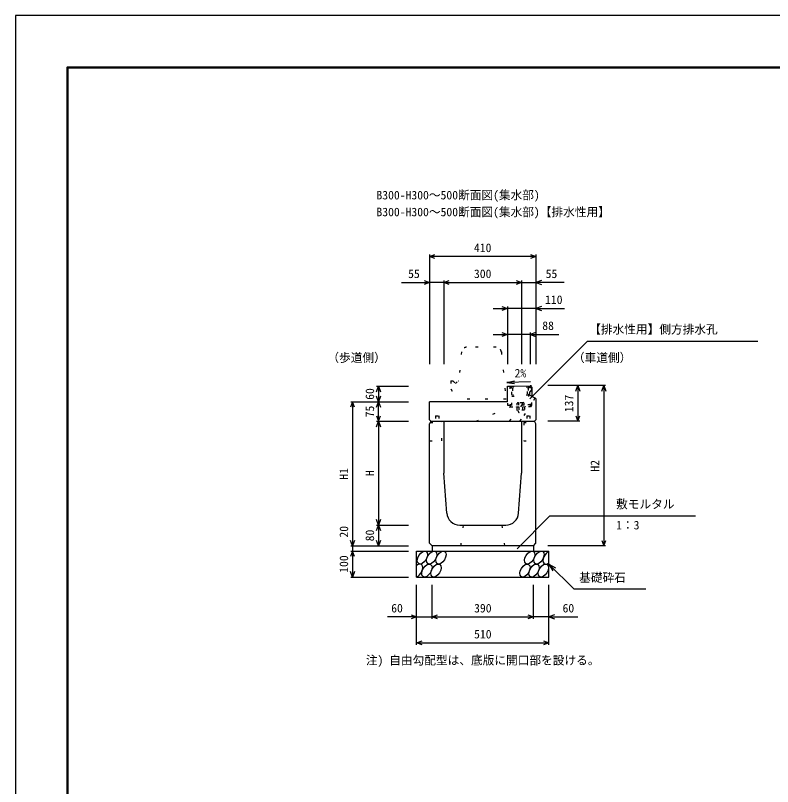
# Model space of a CAD drawing. Units: millimetres, scale not verified. Extents: x -12600 to 12600, y -5940 to 5940.
# Drawn here: x -12600 to -9683, y -2970 to 0 of the extents above; entities that cross this region are included whole.
import ezdxf
from ezdxf.enums import TextEntityAlignment as Align

# ---------------------------------------------------------------- set-up
doc = ezdxf.new("R2010")
doc.units = ezdxf.units.MM
doc.header["$LTSCALE"] = 40
doc.linetypes.add('DOTTED', pattern=[1.75, 0.25, -1.5])
for name, color, linetype, lineweight in [('0-0_DIM', 7, 'Continuous', 25), ('0-1_Defpoints', 5, 'Continuous', 25), ('0-2_HATCH', 6, 'Continuous', 25), ('0-5_OUTLINE', 3, 'Continuous', 25), ('0-6_OUTLINE2', 4, 'DOTTED', 25), ('0-7_TXT', 7, 'Continuous', 25), ('0-8_WAKU', 3, 'Continuous', 25)]:
    doc.layers.add(name, color=color, linetype=linetype, lineweight=lineweight)
doc.styles.add('ＭＳ ゴシック', font='')
doc.styles.get('ＭＳ ゴシック').set_extended_font_data('MS Gothic')

msp = doc.modelspace()

# ---------------------------------------------------------------- linework, layer by layer
at = {"layer": '0-0_DIM'}
for p, q in [((-11005, -921.3), (-11005, -1342.94)), ((-10595, -928.8), (-11005, -928.8)), ((-10595, -921.3), (-10595, -1342.94)), ((-11113.38, -1028.8), (-11005, -1028.8)), ((-10950, -1028.8), (-11005, -1028.8)), ((-10950, -1021.3), (-10950, -1342.94)), ((-10950, -1028.8), (-10650, -1028.8)), ((-10650, -1021.3), (-10650, -1342.94)), ((-10650, -1028.8), (-10595, -1028.8)), ((-10486.62, -1028.8), (-10595, -1028.8)), ((-10705, -1121.3), (-10705, -1342.94)), ((-10760, -1128.8), (-10705, -1128.8)), ((-10595, -1128.8), (-10705, -1128.8)), ((-10595, -1128.8), (-10485, -1128.8)), ((-10760, -1228.8), (-10705, -1228.8)), ((-10617, -1228.8), (-10705, -1228.8)), ((-10617, -1221.3), (-10617, -1342.94)), ((-10617, -1228.8), (-10507, -1228.8)), ((-10618.17, -1476.24), (-10396.03, -1254.1)), ((-10396.03, -1254.1), (-9740.13, -1254.1)), ((-11208.5, -1427.94), (-11086, -1427.94)), ((-11201, -1427.94), (-11201, -1487.94)), ((-10326.5, -1425.94), (-10549, -1425.94)), ((-10434, -1425.94), (-10434, -1562.94)), ((-10334, -1425.94), (-10334, -2042.94)), ((-11308.5, -1487.94), (-11086, -1487.94)), ((-11301, -1487.94), (-11301, -2042.94)), ((-11201, -1562.94), (-11201, -1487.94)), ((-11208.5, -1562.94), (-11086, -1562.94)), ((-11201, -1562.94), (-11201, -1962.94)), ((-10426.5, -1562.94), (-10549, -1562.94)), ((-10667.89, -2053.75), (-10541.66, -1927.52)), ((-10541.66, -1927.52), (-9980.19, -1927.52)), ((-11208.5, -1962.94), (-11086, -1962.94)), ((-11201, -1962.94), (-11201, -2042.94)), ((-11308.5, -2042.94), (-11086, -2042.94)), ((-11301, -2042.94), (-11301, -2062.94)), ((-10326.5, -2042.94), (-10549, -2042.94)), ((-11308.5, -2062.94), (-11086, -2062.94)), ((-11301, -2062.94), (-11301, -2162.94)), ((-10545, -2112.94), (-10449.24, -2208.7)), ((-10545, -2112.94), (-10519.02, -2127.94)), ((-10545, -2112.94), (-10530, -2138.92)), ((-11308.5, -2162.94), (-11086, -2162.94)), ((-11055, -2424.31), (-11055, -2192.94)), ((-10995, -2324.31), (-10995, -2192.94)), ((-10605, -2324.31), (-10605, -2192.94)), ((-10545, -2424.31), (-10545, -2192.94)), ((-10449.24, -2208.7), (-10171.69, -2208.7)), ((-11055, -2316.81), (-11166.79, -2316.81)), ((-11055, -2316.81), (-10995, -2316.81)), ((-10995, -2316.81), (-10605, -2316.81)), ((-10545, -2316.81), (-10605, -2316.81)), ((-10545, -2316.81), (-10433.21, -2316.81)), ((-11055, -2416.81), (-10545, -2416.81))]:
    msp.add_line(p, q, dxfattribs=at)
for points in [[(-10983.86, -936.5), (-11005, -928.8), (-10983.86, -921.11)], [(-10616.14, -921.11), (-10595, -928.8), (-10616.14, -936.5)], [(-11026.14, -1021.11), (-11005, -1028.8), (-11026.14, -1036.5)], [(-10928.86, -1036.5), (-10950, -1028.8), (-10928.86, -1021.11)], [(-10671.14, -1021.11), (-10650, -1028.8), (-10671.14, -1036.5)], [(-10573.86, -1021.11), (-10595, -1028.8), (-10573.86, -1036.5)], [(-10726.14, -1121.11), (-10705, -1128.8), (-10726.14, -1136.5)], [(-10573.86, -1121.11), (-10595, -1128.8), (-10573.86, -1136.5)], [(-10726.14, -1221.11), (-10705, -1228.8), (-10726.14, -1236.5)], [(-10595.86, -1221.11), (-10617, -1228.8), (-10595.86, -1236.5)], [(-11208.7, -1449.09), (-11201, -1427.94), (-11193.3, -1449.09)], [(-10441.7, -1447.09), (-10434, -1425.94), (-10426.3, -1447.09)], [(-10341.7, -1447.09), (-10334, -1425.94), (-10326.3, -1447.09)], [(-11193.3, -1466.8), (-11201, -1487.94), (-11208.7, -1466.8)], [(-11293.3, -1509.09), (-11301, -1487.94), (-11308.7, -1509.09)], [(-11208.7, -1509.09), (-11201, -1487.94), (-11193.3, -1509.09)], [(-11208.7, -1541.8), (-11201, -1562.94), (-11193.3, -1541.8)], [(-10441.7, -1541.8), (-10434, -1562.94), (-10426.3, -1541.8)], [(-11208.7, -1584.09), (-11201, -1562.94), (-11193.3, -1584.09)], [(-11193.3, -1941.8), (-11201, -1962.94), (-11208.7, -1941.8)], [(-11208.7, -1984.09), (-11201, -1962.94), (-11193.3, -1984.09)], [(-11293.3, -2021.8), (-11301, -2042.94), (-11308.7, -2021.8)], [(-11193.3, -2021.8), (-11201, -2042.94), (-11208.7, -2021.8)], [(-10341.7, -2021.8), (-10334, -2042.94), (-10326.3, -2021.8)], [(-11293.3, -2084.09), (-11301, -2062.94), (-11308.7, -2084.09)], [(-11293.3, -2141.8), (-11301, -2162.94), (-11308.7, -2141.8)], [(-11076.14, -2309.11), (-11055, -2316.81), (-11076.14, -2324.5)], [(-10973.86, -2324.5), (-10995, -2316.81), (-10973.86, -2309.11)], [(-10626.14, -2309.11), (-10605, -2316.81), (-10626.14, -2324.5)], [(-10523.86, -2309.11), (-10545, -2316.81), (-10523.86, -2324.5)], [(-11033.86, -2424.5), (-11055, -2416.81), (-11033.86, -2409.11)], [(-10566.14, -2409.11), (-10545, -2416.81), (-10566.14, -2424.5)]]:
    msp.add_lwpolyline(points, dxfattribs=at)
at = {"layer": '0-1_Defpoints'}
msp.add_lwpolyline([(-12600, -5940), (-4200, -5940), (-4200, 0), (-12600, 0)], close=True, dxfattribs=at)
at = {"layer": '0-2_HATCH', "linetype": 'DOTTED'}
for p, q in [((-10616.07, -1506.12), (-10617.72, -1426.14)), ((-10687.68, -1501.6), (-10688.54, -1459.6)), ((-10688.4, -1466.6), (-10623.41, -1465.27)), ((-10623.56, -1458.27), (-10622.69, -1500.26)), ((-10610.18, -1501), (-10610.86, -1467.76)), ((-10694.16, -1502.73), (-10703.16, -1502.91)), ((-10616.2, -1500.12), (-10694.18, -1501.73)), ((-10670.06, -1507.23), (-10637.07, -1506.56)), ((-10667.13, -1521.18), (-10667.39, -1508.68)), ((-10664.5, -1491.74), (-10666.96, -1493.67)), ((-10666.81, -1501.17), (-10666.96, -1493.67)), ((-10640.57, -1500.63), (-10666.81, -1501.17)), ((-10666.57, -1493.32), (-10664.5, -1491.74)), ((-10643.26, -1491.3), (-10664.5, -1491.74)), ((-10660.56, -1501.04), (-10660.72, -1493.54)), ((-10660.46, -1508.54), (-10660.2, -1521.03)), ((-10646.81, -1500.75), (-10646.97, -1493.26)), ((-10646.61, -1508.25), (-10646.35, -1520.75)), ((-10641.13, -1492.79), (-10643.26, -1491.3)), ((-10640.57, -1500.63), (-10640.72, -1493.13)), ((-10639.68, -1508.11), (-10639.42, -1520.61)), ((-10637.07, -1506.56), (-10637.04, -1508.06)), ((-10616.18, -1501.12), (-10610.18, -1501)), ((-10639.42, -1520.61), (-10667.13, -1521.18))]:
    msp.add_line(p, q, dxfattribs=at)
at = {"layer": '0-2_HATCH'}
msp.add_line((-10611.4, -1441.39), (-10610.86, -1467.76), dxfattribs=at)
at = {"layer": '0-2_HATCH', "linetype": 'DOTTED'}
for points in [[(-10703.16, -1502.91), (-10704.7, -1427.93), (-10695.7, -1427.74)], [(-10695.7, -1427.74), (-10694.06, -1507.73), (-10616.07, -1506.12)], [(-10688.54, -1459.6), (-10687.54, -1459.58), (-10688.04, -1435.59), (-10689.04, -1435.61), (-10689.18, -1428.61), (-10624.2, -1427.27)], [(-10684.18, -1428.51), (-10684.04, -1435.51), (-10685.04, -1435.53), (-10684.55, -1459.52), (-10683.55, -1459.5), (-10683.4, -1466.5)], [(-10628.41, -1465.37), (-10628.56, -1458.37), (-10627.56, -1458.35), (-10628.05, -1434.35), (-10629.05, -1434.38), (-10629.19, -1427.38)], [(-10624.2, -1427.27), (-10624.05, -1434.27), (-10625.05, -1434.29), (-10624.56, -1458.29), (-10623.56, -1458.27)], [(-10611.4, -1441.39), (-10611.72, -1426.02), (-10617.72, -1426.14)], [(-10637.04, -1508.06), (-10670.03, -1508.73), (-10670.06, -1507.23)]]:
    msp.add_lwpolyline(points, dxfattribs=at)
for centre, radius, start, end in [((-10663.77, -1496.88), 4.53, 47.57461, 134.78335), ((-10653.47, -1511.68), 19.53, 70.56972, 111.78823), ((-10643.78, -1496.47), 4.53, 47.57461, 134.78335), ((-10653.28, -1520.89), 11, 181.1783, 1.1783)]:
    msp.add_arc(centre, radius, start, end, dxfattribs=at)
at = {"layer": '0-2_HATCH'}
for centre in [(-11032.11, -2087.94), (-10996.63, -2087.94), (-10961.16, -2087.94), (-10618.95, -2087.94), (-10583.48, -2087.94), (-11015.23, -2137.94), (-10979.75, -2137.94), (-10637.55, -2137.94), (-10602.07, -2137.94), (-10566.59, -2137.94)]:
    msp.add_ellipse(centre, major_axis=(14.54, 23.54), ratio=0.5792, dxfattribs=at)
for centre, start_param, end_param in [((-10548, -2087.94), 0.6666252, 4.1103269), ((-11050.7, -2137.94), 3.7419964, 7.318141)]:
    msp.add_ellipse(centre, major_axis=(14.54, 23.54), ratio=0.5792, start_param=start_param, end_param=end_param, dxfattribs=at)
at = {"layer": '0-5_OUTLINE', "linetype": 'DOTTED'}
for p, q in [((-10881.81, -1295.99), (-10893, -1407.94)), ((-10748.1, -1277.94), (-10861.9, -1277.94)), ((-10728.2, -1295.95), (-10710, -1477.94)), ((-10923, -1407.94), (-10923, -1437.94)), ((-10923, -1407.94), (-10915, -1407.94)), ((-10923, -1437.94), (-10900, -1477.94)), ((-10710, -1477.94), (-10900, -1477.94))]:
    msp.add_line(p, q, dxfattribs=at)
at = {"layer": '0-5_OUTLINE'}
for p, q in [((-10705, -1427.94), (-10617, -1426.13)), ((-10705, -1487.94), (-10705, -1427.94)), ((-10617, -1426.13), (-10611, -1432)), ((-10611, -1432), (-10611, -1440.94)), ((-10595, -1476), (-10620, -1463)), ((-10595, -1476), (-10595, -1557.94)), ((-11005, -1557.94), (-11005, -1487.94)), ((-10705, -1487.94), (-11005, -1487.94)), ((-11005, -1557.94), (-11000, -1562.94)), ((-11000, -1562.94), (-11005, -1572.94)), ((-11005, -2032.94), (-11005, -1572.94)), ((-11000, -1562.94), (-10600, -1562.94)), ((-10950, -1562.94), (-10950, -1762.94)), ((-10650, -1562.94), (-10650, -1762.94)), ((-10600, -1562.94), (-10595, -1557.94)), ((-10595, -1572.94), (-10600, -1562.94)), ((-10595, -2032.94), (-10595, -1572.94)), ((-10938.47, -1916.68), (-10950, -1762.94)), ((-10661.53, -1916.68), (-10650, -1762.94)), ((-10888.61, -1962.94), (-10711.39, -1962.94)), ((-10995, -2042.94), (-11005, -2032.94)), ((-10605, -2042.94), (-10995, -2042.94)), ((-10995, -2042.94), (-10995, -2062.94)), ((-10605, -2042.94), (-10595, -2032.94)), ((-10605, -2042.94), (-10605, -2062.94)), ((-11055, -2062.94), (-10545, -2062.94)), ((-11055, -2162.94), (-11055, -2062.94)), ((-10545, -2162.94), (-10545, -2062.94)), ((-11055, -2162.94), (-10545, -2162.94))]:
    msp.add_line(p, q, dxfattribs=at)
at = {"layer": '0-5_OUTLINE', "linetype": 'DOTTED'}
msp.add_lwpolyline([(-10915, -1407.94), (-10905, -1417.94), (-10895, -1407.94), (-10893, -1407.94)], dxfattribs=at)
at = {"layer": '0-5_OUTLINE'}
msp.add_lwpolyline([(-10611, -1440.94), (-10620, -1450.94), (-10620, -1463)], dxfattribs=at)
at = {"layer": '0-5_OUTLINE', "linetype": 'DOTTED'}
for centre, start, end in [((-10861.9, -1297.94), 90, 174.40835), ((-10748.1, -1297.94), 4.08463, 90)]:
    msp.add_arc(centre, 20, start, end, dxfattribs=at)
at = {"layer": '0-5_OUTLINE'}
for centre, start, end in [((-10888.61, -1912.94), 184.28915, 270), ((-10711.39, -1912.94), 270, 355.71085)]:
    msp.add_arc(centre, 50, start, end, dxfattribs=at)
at = {"layer": '0-6_OUTLINE2'}
for p, q in [((-10696.21, -1562.94), (-10620, -1463)), ((-10598.67, -1474.1), (-10655.81, -1562.94)), ((-10825.43, -1562.94), (-10694.06, -1507.73)), ((-10657.2, -1562.94), (-10610.19, -1501)), ((-10981.5, -1542.44), (-10969.5, -1542.44)), ((-10981.5, -1542.44), (-10981.5, -1567.44)), ((-10969.5, -1542.44), (-10969.5, -1567.44)), ((-10630.5, -1542.44), (-10618.5, -1542.44)), ((-10630.5, -1542.44), (-10630.5, -1567.44)), ((-10618.5, -1542.44), (-10618.5, -1567.44)), ((-11002.25, -1567.44), (-10958, -1567.44)), ((-10642, -1567.44), (-10597.75, -1567.44)), ((-10642, -1567.44), (-10642, -1637.94)), ((-10642, -1637.94), (-10595, -1637.94)), ((-10875, -1962.94), (-10885, -2042.94)), ((-10715, -2042.94), (-10725, -1962.94))]:
    msp.add_line(p, q, dxfattribs=at)
msp.add_lwpolyline([(-11005, -1637.94), (-10958, -1637.94), (-10958, -1567.44)], dxfattribs=at)
at = {"layer": '0-7_TXT'}
msp.add_line((-10706.83, -1413.5), (-10677.19, -1418.15), dxfattribs=at)
msp.add_lwpolyline([(-10616.41, -1411.78), (-10706.83, -1413.5), (-10677.39, -1407.73)], dxfattribs=at)
at = {"layer": '0-8_WAKU', "lineweight": 50}
msp.add_lwpolyline([(-12400, -5740), (-4400, -5740), (-4400, -200), (-12400, -200)], close=True, dxfattribs=at)

# ---------------------------------------------------------------- texts
at = {"layer": '0-0_DIM', "style": 'ＭＳ ゴシック'}
for s, p in [('410', (-10833.75, -921.3)), ('55', (-11087.34, -1021.3)), ('300', (-10833.75, -1021.3)), ('55', (-10557.66, -1021.3)), ('110', (-10559.93, -1121.3)), ('88', (-10570.68, -1221.3)), ('【排水性用】側方排水孔', (-10389.84, -1235.36)), ('（歩道側）', (-11398.39, -1344.65)), ('（車道側）', (-10452.57, -1344.65)), ('敷モルタル', (-10286.06, -1908.78)), ('1：3', (-10286.06, -1989.47)), ('基礎砕石', (-10428.68, -2191.53)), ('60', (-11152.5, -2309.31)), ('390', (-10833.22, -2309.31)), ('60', (-10492.5, -2309.31)), ('510', (-10833.22, -2409.31))]:
    msp.add_text(s, height=32.99, dxfattribs=at).set_placement(p, align=Align.BOTTOM_LEFT)
for s, p in [('60', (-11208.5, -1480.44)), ('137', (-10441.5, -1528.19)), ('75', (-11208.5, -1547.94)), ('H2', (-10341.5, -1756.94)), ('H1', (-11308.5, -1787.94)), ('H', (-11208.5, -1774.19)), ('20', (-11308.5, -2011.13)), ('80', (-11208.5, -2025.44)), ('100', (-11308.5, -2146.69))]:
    msp.add_text(s, height=32.99, rotation=90, dxfattribs=at).set_placement(p, align=Align.BOTTOM_LEFT)
at = {"layer": '0-7_TXT', "style": 'ＭＳ ゴシック'}
for s, p in [('B300-H300～500断面図(集水部)', (-11209.34, -718.5)), ('B300-H300～500断面図(集水部)【排水性用】', (-11209.34, -783.38)), ('2%', (-10677.26, -1404.17)), ('注) 自由勾配型は、底版に開口部を設ける。', (-11250, -2510))]:
    msp.add_text(s, height=32.99, dxfattribs=at).set_placement(p, align=Align.BOTTOM_LEFT)

doc.saveas('drawing.dxf')
